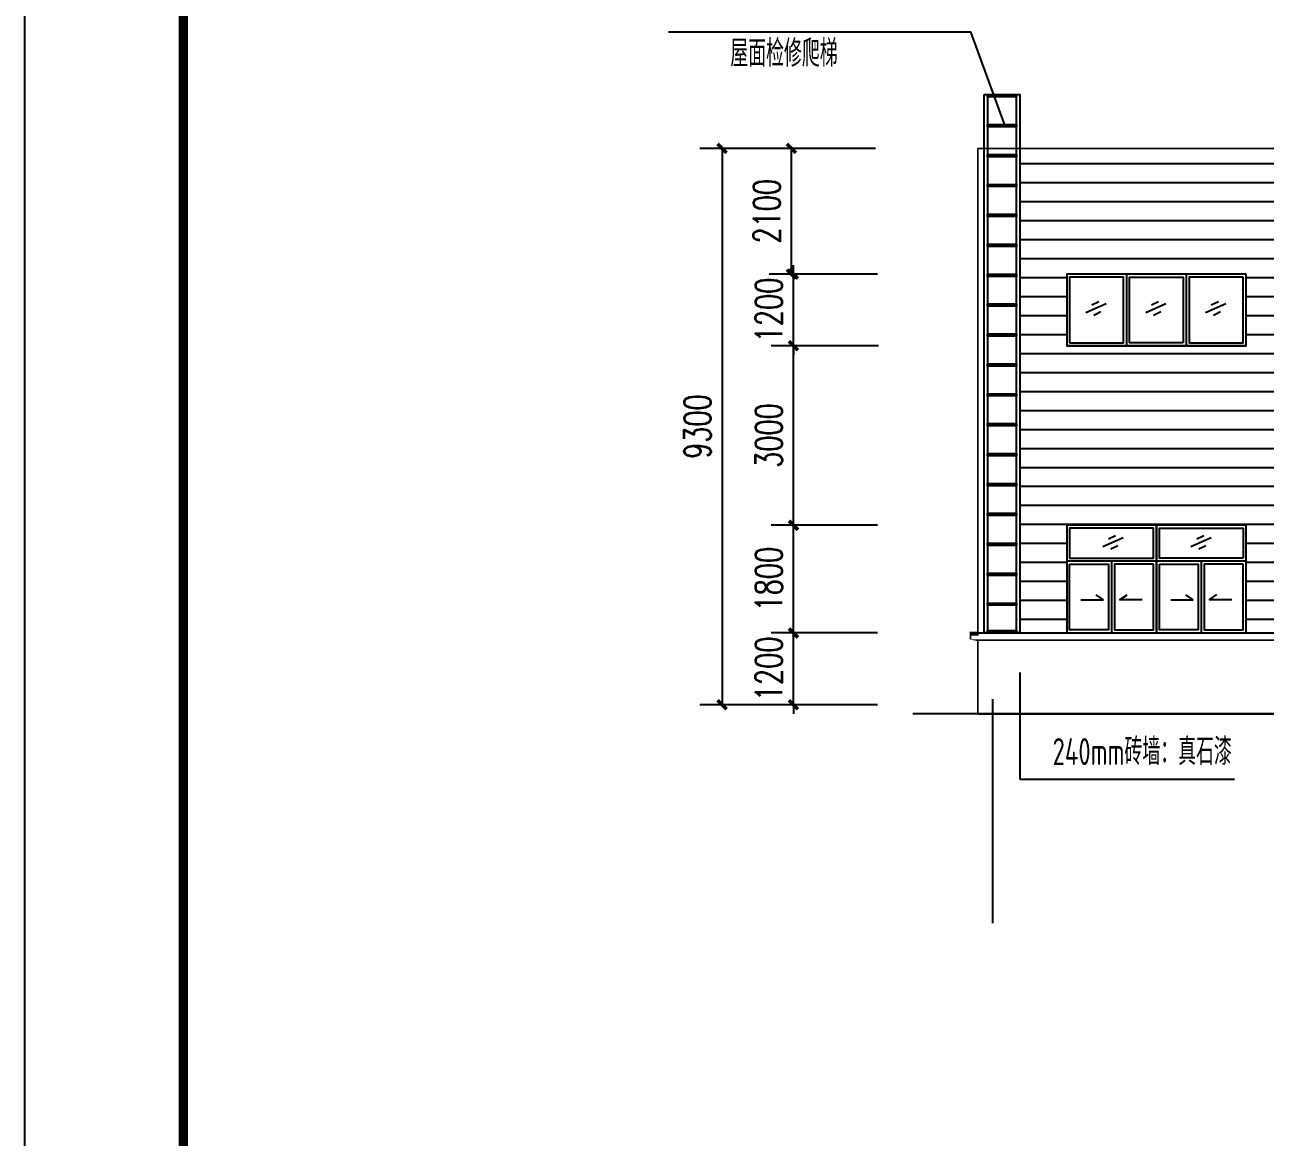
# Model space of a CAD drawing. Extents: x 177291 to 1288761, y 177638 to 322898.
# Drawn here: x 688720 to 709458, y 270525 to 289123 of the extents above; entities that cross this region are included whole.
import ezdxf
from ezdxf.enums import TextEntityAlignment as Align

# ---------------------------------------------------------------- set-up
doc = ezdxf.new("R2010")
doc.units = 0
doc.header["$LTSCALE"] = 1000
for name, color, linetype in [('AXIS', 3, 'Continuous'), ('PUB_DIM', 3, 'Continuous'), ('PUB_TEXT', 7, 'Continuous'), ('PUB_TITLE', 4, 'Continuous'), ('TEXT', 7, 'Continuous')]:
    doc.layers.add(name, color=color, linetype=linetype)
doc.styles.add('_TCH_DIM_T3', font='SIMPLEX', dxfattribs={"width": 0.7058823529411765, "bigfont": 'GBCBIG'})
doc.styles.add('C', font='tssdeng.shx', dxfattribs={"height": 3, "bigfont": 'tssdchn.shx'})
doc.dimstyles.new('_TCH_ARCH&&150', dxfattribs={"dimtxt": 446.25, "dimasz": 150, "dimexe": 375, "dimexo": 450, "dimgap": 189.375, "dimtad": 1, "dimdec": 0, "dimzin": 0, "dimdsep": 46, "dimtxsty": '_TCH_DIM_T3', "dimblk": 'ARCHTICK', "dimcen": 0.09, "dimclrd": 3, "dimclre": 3, "dimclrt": 7, "dimazin": 2, "dimtfac": 1, "dimtdec": 0, "dimtix": 1, "dimtmove": 2, "dimatfit": 3, "dimfxl": 1, "dimtolj": 1, "dimtzin": 0, "dimarcsym": 0})

# ---------------------------------------------------------------- blocks, each defined once
blk = doc.blocks.new('A$C5AE57A66')
at = {"color": 2}
for points in [[(-0.0008915122598409653, 9000.000935267366), (59.0210630488582, 9000.000935267366), (59.0210630488582, 0.0009352673660032451), (-0.0008915122598409653, 0.0009352673660032451)], [(59.0210630488582, 9000.000935267366), (540.9771539266221, 9000.000935267366), (540.9771539266221, 8961.688499149866), (59.0210630488582, 8961.688499149866)], [(540.9771539266221, 9000.000935267366), (599.9991084877402, 9000.000935267366), (599.9991084877402, 0.0009352673660032451), (540.9771539266221, 0.0009352673660032451)], [(59.0210630488582, 8500.000935267366), (540.9771539266221, 8500.000935267366), (540.9771539266221, 8461.688499149866), (59.0210630488582, 8461.688499149866)], [(59.0210630488582, 8000.000935267366), (540.9771539266221, 8000.000935267366), (540.9771539266221, 7961.688499149866), (59.0210630488582, 7961.688499149866)], [(59.0210630488582, 7500.000935267366), (540.9771539266221, 7500.000935267366), (540.9771539266221, 7461.688499149866), (59.0210630488582, 7461.688499149866)], [(59.0210630488582, 7000.000935267366), (540.9771539266221, 7000.000935267366), (540.9771539266221, 6961.688499149866), (59.0210630488582, 6961.688499149866)], [(59.0210630488582, 6500.000935267366), (540.9771539266221, 6500.000935267366), (540.9771539266221, 6461.688499149866), (59.0210630488582, 6461.688499149866)], [(59.0210630488582, 6000.000935267366), (540.9771539266221, 6000.000935267366), (540.9771539266221, 5961.688499149866), (59.0210630488582, 5961.688499149866)], [(59.0210630488582, 5500.000935267366), (540.9771539266221, 5500.000935267366), (540.9771539266221, 5461.688499149866), (59.0210630488582, 5461.688499149866)], [(59.0210630488582, 5000.000935267366), (540.9771539266221, 5000.000935267366), (540.9771539266221, 4961.688499149866), (59.0210630488582, 4961.688499149866)], [(59.0210630488582, 4500.000935267366), (540.9771539266221, 4500.000935267366), (540.9771539266221, 4461.688499149866), (59.0210630488582, 4461.688499149866)], [(59.0210630488582, 4000.000935267366), (540.9771539266221, 4000.000935267366), (540.9771539266221, 3961.688499149866), (59.0210630488582, 3961.688499149866)], [(59.0210630488582, 3500.000935267366), (540.9771539266221, 3500.000935267366), (540.9771539266221, 3461.688499149866), (59.0210630488582, 3461.688499149866)], [(59.0210630488582, 3000.000935267366), (540.9771539266221, 3000.000935267366), (540.9771539266221, 2961.688499149866), (59.0210630488582, 2961.688499149866)], [(59.0210630488582, 2500.000935267366), (540.9771539266221, 2500.000935267366), (540.9771539266221, 2461.688499149866), (59.0210630488582, 2461.688499149866)], [(59.0210630488582, 2000.000935267366), (540.9771539266221, 2000.000935267366), (540.9771539266221, 1961.688499149866), (59.0210630488582, 1961.688499149866)], [(59.0210630488582, 1500.000935267366), (540.9771539266221, 1500.000935267366), (540.9771539266221, 1461.688499149866), (59.0210630488582, 1461.688499149866)], [(59.0210630488582, 1000.000935267366), (540.9771539266221, 1000.000935267366), (540.9771539266221, 961.6884991498664), (59.0210630488582, 961.6884991498664)], [(59.0210630488582, 500.000935267366), (540.9771539266221, 500.000935267366), (540.9771539266221, 461.6884991498664), (59.0210630488582, 461.6884991498664)], [(59.0210630488582, 38.3133713848656), (540.9771539266221, 38.3133713848656), (540.9771539266221, 0.0009352673660032451), (59.0210630488582, 0.0009352673660032451)]]:
    blk.add_lwpolyline(points, close=True, dxfattribs=at)
blk = doc.blocks.new('_ArchTick')
at = {"color": 0, "linetype": 'ByBlock', "const_width": 0.4}
blk.add_lwpolyline([(-0.5, -0.5), (0.5, 0.5)], dxfattribs=at)
blk = doc.blocks.new('*D510')
at = {"layer": 'Defpoints', "color": 0, "transparency": 16777216}
for p in [(701570.8726486062, 278955.7784630656), (703427.422473254, 278955.7784630656), (703427.422473254, 277755.6992924268)]:
    blk.add_point(p, dxfattribs=at)
at = {"layer": 'PUB_DIM', "color": 3, "lineweight": -2, "transparency": 16777216}
for p, q in [((702977.422473254, 278955.7784630656), (701195.8726486062, 278955.7784630656)), ((701570.8726486062, 278955.7784630656), (701570.8726486062, 279105.7784630656)), ((701570.8726486062, 277755.6992924268), (701570.8726486062, 278955.7784630656)), ((702977.422473254, 277755.6992924268), (701195.8726486062, 277755.6992924268)), ((701570.8726486062, 277755.6992924268), (701570.8726486062, 277605.6992924268))]:
    blk.add_line(p, q, dxfattribs=at)
at = {"layer": 'PUB_DIM', "color": 3, "lineweight": -2, "transparency": 16777216, "xscale": 150, "yscale": 150, "zscale": 150}
for p, rotation in [((701570.8726486062, 278955.7784630656), 270), ((701570.8726486062, 277755.6992924268), 90)]:
    blk.add_blockref('_ArchTick', p, dxfattribs=dict(at, rotation=rotation))
at = {"layer": 'PUB_DIM', "color": 7, "transparency": 16777216, "insert": (701158.3726486061, 278355.7388777463), "char_height": 446.25, "attachment_point": 5, "rotation": 90, "style": '_TCH_DIM_T3'}
blk.add_mtext('\\A1;1200', dxfattribs=at)
blk = doc.blocks.new('*D511')
at = {"layer": 'Defpoints', "color": 0, "transparency": 16777216}
for p in [(701570.8726486062, 280755.7784630657), (703427.422473254, 280755.7784630657), (703427.422473254, 278955.7784630656)]:
    blk.add_point(p, dxfattribs=at)
at = {"layer": 'PUB_DIM', "color": 3, "lineweight": -2, "transparency": 16777216}
for p, q in [((702977.422473254, 280755.7784630657), (701195.8726486062, 280755.7784630657)), ((701570.8726486062, 278955.7784630656), (701570.8726486062, 280755.7784630657)), ((702977.422473254, 278955.7784630656), (701195.8726486062, 278955.7784630656))]:
    blk.add_line(p, q, dxfattribs=at)
at = {"layer": 'PUB_DIM', "color": 3, "lineweight": -2, "transparency": 16777216, "xscale": 150, "yscale": 150, "zscale": 150}
for p, rotation in [((701570.8726486062, 280755.7784630657), 90), ((701570.8726486062, 278955.7784630656), 270)]:
    blk.add_blockref('_ArchTick', p, dxfattribs=dict(at, rotation=rotation))
at = {"layer": 'PUB_DIM', "color": 7, "transparency": 16777216, "insert": (701158.3726486061, 279855.7784630657), "char_height": 446.25, "attachment_point": 5, "rotation": 90, "style": '_TCH_DIM_T3'}
blk.add_mtext('\\A1;1800', dxfattribs=at)
blk = doc.blocks.new('*D512')
at = {"layer": 'Defpoints', "color": 0, "transparency": 16777216}
for p in [(701570.8726486062, 283755.6992924208), (703443.70405349, 283755.6992924208, -3.967477848994649), (703427.422473254, 280755.7784630657)]:
    blk.add_point(p, dxfattribs=at)
at = {"layer": 'PUB_DIM', "color": 3, "lineweight": -2, "transparency": 16777216}
for p, q in [((702993.70405349, 283755.6992924208), (701195.8726486062, 283755.6992924208)), ((701570.8726486062, 280755.7784630657), (701570.8726486062, 283755.6992924208)), ((702977.422473254, 280755.7784630657), (701195.8726486062, 280755.7784630657))]:
    blk.add_line(p, q, dxfattribs=at)
at = {"layer": 'PUB_DIM', "color": 3, "lineweight": -2, "transparency": 16777216, "xscale": 150, "yscale": 150, "zscale": 150}
for p, rotation in [((701570.8726486062, 283755.6992924208), 90), ((701570.8726486062, 280755.7784630657), 270)]:
    blk.add_blockref('_ArchTick', p, dxfattribs=dict(at, rotation=rotation))
at = {"layer": 'PUB_DIM', "color": 7, "transparency": 16777216, "insert": (701158.3726486061, 282255.7388777433), "char_height": 446.25, "attachment_point": 5, "rotation": 90, "style": '_TCH_DIM_T3'}
blk.add_mtext('\\A1;3000', dxfattribs=at)
blk = doc.blocks.new('*D513')
at = {"layer": 'Defpoints', "color": 0, "transparency": 16777216}
for p in [(701570.8726486062, 284955.6984679943), (703427.422473254, 284955.6984679943), (703443.70405349, 283755.6992924208, -3.967477848994649)]:
    blk.add_point(p, dxfattribs=at)
at = {"layer": 'PUB_DIM', "color": 3, "lineweight": -2, "transparency": 16777216}
for p, q in [((702977.422473254, 284955.6984679943), (701195.8726486062, 284955.6984679943)), ((701570.8726486062, 284955.6984679943), (701570.8726486062, 285105.6984679943)), ((701570.8726486062, 283755.6992924208), (701570.8726486062, 284955.6984679943)), ((702993.70405349, 283755.6992924208), (701195.8726486062, 283755.6992924208)), ((701570.8726486062, 283755.6992924208), (701570.8726486062, 283605.6992924208))]:
    blk.add_line(p, q, dxfattribs=at)
at = {"layer": 'PUB_DIM', "color": 3, "lineweight": -2, "transparency": 16777216, "xscale": 150, "yscale": 150, "zscale": 150}
for p, rotation in [((701570.8726486062, 284955.6984679943), 270), ((701570.8726486062, 283755.6992924208), 90)]:
    blk.add_blockref('_ArchTick', p, dxfattribs=dict(at, rotation=rotation))
at = {"layer": 'PUB_DIM', "color": 7, "transparency": 16777216, "insert": (701158.3726486061, 284355.6988802077), "char_height": 446.25, "attachment_point": 5, "rotation": 90, "style": '_TCH_DIM_T3'}
blk.add_mtext('\\A1;1200', dxfattribs=at)
blk = doc.blocks.new('*D514')
at = {"layer": 'Defpoints', "color": 0, "transparency": 16777216}
for p in [(701537.5791865974, 287055.6192973494), (703394.1290112452, 287055.6192973494), (703427.422473254, 284955.6984679943)]:
    blk.add_point(p, dxfattribs=at)
at = {"layer": 'PUB_DIM', "color": 3, "lineweight": -2, "transparency": 16777216}
for p, q in [((702944.1290112452, 287055.6192973494), (701162.5791865974, 287055.6192973494)), ((701537.5791865974, 284955.6984679943), (701537.5791865974, 287055.6192973494)), ((702977.422473254, 284955.6984679943), (701162.5791865974, 284955.6984679943))]:
    blk.add_line(p, q, dxfattribs=at)
at = {"layer": 'PUB_DIM', "color": 3, "lineweight": -2, "transparency": 16777216, "xscale": 150, "yscale": 150, "zscale": 150}
for p, rotation in [((701537.5791865974, 287055.6192973494), 90), ((701537.5791865974, 284955.6984679943), 270)]:
    blk.add_blockref('_ArchTick', p, dxfattribs=dict(at, rotation=rotation))
at = {"layer": 'PUB_DIM', "color": 7, "transparency": 16777216, "insert": (701125.0791865973, 286005.658882672), "char_height": 446.25, "attachment_point": 5, "rotation": 90, "style": '_TCH_DIM_T3'}
blk.add_mtext('\\A1;2100', dxfattribs=at)
blk = doc.blocks.new('*D515')
at = {"layer": 'Defpoints', "color": 0, "transparency": 16777216}
for p in [(703394.1290112452, 287055.6192973494), (700378.8302246553, 277755.6992924268), (703427.422473254, 277755.6992924268)]:
    blk.add_point(p, dxfattribs=at)
at = {"layer": 'PUB_DIM', "color": 3, "lineweight": -2, "transparency": 16777216}
for p, q in [((702944.1290112452, 287055.6192973494), (700003.8302246553, 287055.6192973494)), ((700378.8302246553, 287055.6192973494), (700378.8302246553, 277755.6992924268)), ((702977.422473254, 277755.6992924268), (700003.8302246553, 277755.6992924268))]:
    blk.add_line(p, q, dxfattribs=at)
at = {"layer": 'PUB_DIM', "color": 3, "lineweight": -2, "transparency": 16777216, "xscale": 150, "yscale": 150, "zscale": 150}
for p, rotation in [((700378.8302246553, 287055.6192973494), 90), ((700378.8302246553, 277755.6992924268), 270)]:
    blk.add_blockref('_ArchTick', p, dxfattribs=dict(at, rotation=rotation))
at = {"layer": 'PUB_DIM', "color": 7, "transparency": 16777216, "insert": (699966.3302246552, 282405.6592948882), "char_height": 446.25, "attachment_point": 5, "rotation": 90, "style": '_TCH_DIM_T3'}
blk.add_mtext('\\A1;9300', dxfattribs=at)

msp = doc.modelspace()

# ---------------------------------------------------------------- hatches: boundary and pattern name
at = {"true_color": 0xc7c8ca}
h = msp.add_hatch(dxfattribs=at)
h.set_pattern_fill('ANSI31', color=9, scale=200, angle=315)
h.set_pattern_definition([(0, (-45104.0398347606, -4660.903923935082), (8.526512829121202e-14, 317.4999999999999), [])])
h.paths.add_polyline_path([(722639.0395541083, 287055.5442567431), (705357.5998977309, 287055.6203245505), (705357.5998977309, 278955.6992924297), (706139.0245541313, 278955.6992924333), (706139.0245541334, 280755.6201218487), (709139.0545541327, 280755.6201218457), (709139.0545541306, 278955.6992924467), (712139.0245541311, 278955.6992924602), (712139.0245541332, 280755.6201218487), (715139.0545541325, 280755.6201218457), (715139.0545541304, 278955.6992924737), (715789.0400915195, 278955.6992924766), (718139.0245541311, 278955.672131928), (718139.0245541332, 280755.6201218487), (721139.0545541325, 280755.6201218457), (721139.0545541304, 278955.6374583113), (722639.0395541238, 278955.6201218496)])
h.paths.add_polyline_path([(712139.0545541315, 284955.6984679995), (715139.0545541315, 284955.6984680046), (715139.0545541336, 283755.6984680046), (712139.0545541336, 283755.6984679995)], flags=16)
h.paths.add_polyline_path([(712188.9945541339, 283805.6984679995), (712188.9926028671, 284905.6888558985), (713089.0526028667, 284905.6888559), (713089.0545541334, 283805.6984680011)], flags=0)
h.paths.add_polyline_path([(713189.0545541334, 283805.6984680013), (713189.0526028667, 284905.6888559002), (714089.0539748179, 284905.6888559018), (714089.0559260846, 283805.6984680028)], flags=0)
h.paths.add_polyline_path([(714189.3652102759, 283805.6864056284), (714189.358067417, 284905.6864055773), (715089.4110244686, 284905.7238633851), (715089.4181673274, 283805.7238634363)], flags=0)
h.paths.add_polyline_path([(709139.0545541332, 283755.6984679943), (706139.0545541332, 283755.6984679892), (706139.0545541311, 284955.6984679892), (709139.0545541311, 284955.6984679943)], flags=16)
h.paths.add_polyline_path([(709089.4181673271, 283805.723863426), (708189.3652102756, 283805.686405618), (708189.3580674168, 284905.6864055669), (709089.4110244683, 284905.7238633748)], flags=0)
h.paths.add_polyline_path([(708089.0559260843, 283805.6984679925), (707189.0545541332, 283805.698467991), (707189.0526028664, 284905.6888558899), (708089.0539748175, 284905.6888558914)], flags=0)
h.paths.add_polyline_path([(707089.0545541332, 283805.6984679908), (706188.9945541336, 283805.6984679893), (706188.9926028668, 284905.6888558881), (707089.0526028664, 284905.6888558897)], flags=0)
h.paths.add_polyline_path([(718131.3958375604, 284955.6984680102), (721131.3958375604, 284955.6984680154), (721131.3958375625, 283755.6984680154), (718131.3958375625, 283755.6984680102)], flags=16)
h.paths.add_polyline_path([(718181.3358375628, 283805.6984680103), (718181.333886296, 284905.6888559092), (719081.3938862956, 284905.6888559108), (719081.3958375624, 283805.6984680119)], flags=0)
h.paths.add_polyline_path([(719181.3958375624, 283805.698468012), (719181.3938862956, 284905.688855911), (720081.3952582468, 284905.6888559125), (720081.3972095136, 283805.6984680136)], flags=0)
h.paths.add_polyline_path([(720181.7064937048, 283805.6864056391), (720181.699350846, 284905.686405588), (721081.7523078976, 284905.7238633959), (721081.7594507564, 283805.7238634471)], flags=0)

# ---------------------------------------------------------------- linework, layer by layer
for p, q in [((707139.0545541311, 284955.6984679908), (707139.0545541332, 283755.6984679909)), ((708139.0395541315, 284955.6984679926), (708139.0545541332, 283755.6984679926)), ((706799.3388159788, 284458.1049253588), (706461.026964512, 284305.4955817464)), ((706674.7117493467, 284490.1528062412), (706557.0486690449, 284433.0902229633)), ((706710.9107061276, 284322.2527428562), (706593.2476258257, 284265.1901595783)), ((707799.3877594704, 284458.1049253606), (707461.0759080034, 284305.4955817481)), ((707674.7606928383, 284490.1528062429), (707557.0976125363, 284433.0902229651)), ((707710.9596496192, 284322.2527428579), (707593.2965693172, 284265.1901595801)), ((708799.719016571, 284458.1212039408), (708461.407165104, 284305.5118603283)), ((708675.0919499388, 284490.1690848231), (708557.428869637, 284433.1065015452)), ((708711.2909067197, 284322.2690214381), (708593.6278264178, 284265.2064381603)), ((709139.0545541332, 283755.6984679943), (706138.9945541336, 283755.6984679892)), ((706957.5758149781, 280579.9409231607), (706839.9127346759, 280522.8783398832)), ((707639.0095541333, 280755.6201218472), (707639.0095541312, 278955.6201218472)), ((707639.039554131, 278955.6201218472), (707639.0395541331, 280755.6201218472)), ((708430.528463418, 280579.9572017377), (708312.8653831158, 280522.8946184603)), ((707082.20288161, 280547.8930422781), (706743.8910301428, 280395.2836986665)), ((706993.7747717586, 280412.0408597757), (706876.1116914565, 280354.9782764981)), ((708555.1555300499, 280547.9093208551), (708216.8436785827, 280395.2999772436)), ((708466.7274201985, 280412.0571383527), (708349.0643398964, 280354.9945550752)), ((709139.054554132, 280155.6201218457), (706138.9645541331, 280155.6201218487)), ((706889.0020541325, 280155.620121848), (706889.0020541311, 278955.620121848)), ((708388.9532805216, 280155.805709347), (708389.250230172, 278955.8057460882)), ((706754.9950050355, 279510.9138666617), (706630.1592714664, 279595.358946424)), ((707023.0691032263, 279510.9138666614), (707147.9048367956, 279595.3589464235)), ((708255.0457732792, 279511.0662979305), (708130.189146918, 279595.4804835009)), ((708523.1198632622, 279511.132635022), (708647.934696395, 279595.6086038049)), ((706378.3039722776, 279510.9138666621), (706754.9950050355, 279510.9138666617)), ((707399.7601359843, 279510.9138666611), (707023.0691032263, 279510.9138666614)), ((707878.3547520547, 279510.9730827051), (708255.0457732792, 279511.0662979305)), ((708899.8108844867, 279511.2258502475), (708523.1198632622, 279511.132635022)), ((722638.0395541268, 277605.6201218496), (704652.6982536472, 277605.6992924266)), ((704652.6982536472, 277605.6992924266), (722638.0395541268, 277605.6201218496)), ((722638.0395541259, 277605.6201218496), (704652.6982536477, 277605.6992924268)), ((722638.0395541259, 277605.6201218498), (704652.6982536472, 277605.6992924266))]:
    msp.add_line(p, q)
at = {"const_width": 30}
for points in [[(704652.69825363, 287055.62342732), (704652.6982536453, 278955.6992924267), (704532.6982536453, 278955.6992924265), (704532.6982536456, 278835.6992924265), (704652.6982536456, 278835.6992924267), (704652.6985836502, 277605.6992924259)], [(722639.0395541083, 287055.5442567431), (704652.69825363, 287055.62342732)], [(704652.6982536453, 278955.6992924266), (715789.0400915195, 278955.6992924766)], [(715789.0400915197, 278835.6992924766), (704652.6982536456, 278835.6992924266)], [(703561.6241553222, 277605.6992924267), (723518.6594174377, 277605.6201218496)]]:
    msp.add_lwpolyline(points, dxfattribs=at)
for points in [[(709139.0545541311, 284955.6984679943), (706139.0545541311, 284955.6984679892), (706139.0545541332, 283755.6984679892), (709139.0545541332, 283755.6984679943)], [(709139.0545541327, 280755.6201218457), (706139.0245541334, 280755.6201218487), (706139.0245541313, 278955.6201218487), (709139.0545541306, 278955.6201218457)], [(706188.9645541332, 280205.6201218486), (707589.039554132, 280205.6201218473), (707589.0376028676, 280705.6105097462), (706188.9626028688, 280705.6105097476)], [(709089.1145541318, 280205.6201218458), (707689.039554133, 280205.6201218471), (707689.0415053983, 280705.6105097461), (709089.1165053971, 280705.6105097447)], [(706188.9645541331, 280105.6201218486), (706839.0320541319, 280105.620121848), (706839.0320541305, 279005.620121848), (706188.9645541317, 279005.6201218486)], [(707589.0395541319, 280105.6201218473), (706938.9720541332, 280105.6201218479), (706938.9720541318, 279005.6201218479), (707589.0395541305, 279005.6201218473)], [(707688.928174858, 280105.6324809687), (708338.9956549531, 280105.7933453995), (708339.2678587991, 279005.793379079), (707689.200378704, 279005.6325146482)], [(709089.0031319896, 280105.978940787), (708438.9356518944, 280105.8180763562), (708439.2078557404, 279005.8181100357), (709089.2753358356, 279005.9789744665)]]:
    msp.add_lwpolyline(points, close=True)
at = {"color": 3}
for points in [[(706188.9945541336, 283805.6984679893), (707089.0545541332, 283805.6984679908), (707089.0526028664, 284905.6888558897), (706188.9926028668, 284905.6888558881)], [(708089.0559260843, 283805.6984679925), (707189.0545541332, 283805.698467991), (707189.0526028664, 284905.6888558899), (708089.0539748175, 284905.6888558914)], [(709089.4110244683, 284905.7238633748), (708189.3580674168, 284905.6864055669), (708189.3652102756, 283805.686405618), (709089.4181673271, 283805.723863426)]]:
    msp.add_lwpolyline(points, close=True, dxfattribs=at)
at = {"layer": 'AXIS'}
for p, q in [((699479.390591368, 289005.4282583854), (704538.9989406627, 289005.4282583855)), ((705115.1623171384, 287417.3287271881), (704538.9989406627, 289005.4282583855)), ((704896.3505356532, 277849.9952369126), (704896.3505356532, 274105.0154548508))]:
    msp.add_line(p, q, dxfattribs=at)
at = {"layer": 'AXIS', "linetype": 'ByBlock'}
for p, q in [((705353.2841998537, 278296.7207825162), (705353.2841998537, 276511.1528275465)), ((705353.2841998537, 276511.1528275465), (708942.1961354346, 276511.1528275466))]:
    msp.add_line(p, q, dxfattribs=at)
at = {"layer": 'PUB_TITLE'}
msp.add_lwpolyline([(688720.4179525012, 314928.3444236923), (777917.7929605013, 314928.3444236923), (777917.7929605013, 251928.0581516923), (688720.4179525012, 251928.0581516923)], close=True, dxfattribs=at)
at = {"layer": 'PUB_TITLE', "const_width": 159.091632}
msp.add_lwpolyline([(691371.9451525012, 252988.6690316923), (691371.9451525012, 313867.7335436923), (776857.1820805012, 313867.7335436923), (776857.1820805012, 252988.6690316923)], close=True, dxfattribs=at)

# ---------------------------------------------------------------- block references
msp.add_blockref('A$C5AE57A66', (704757.6007892431, 278955.6210570377))

# ---------------------------------------------------------------- texts
at = {"layer": 'PUB_TEXT', "style": 'C', "width": 0.7}
msp.add_text('240mm砖墙：真石漆', height=450, dxfattribs=at).set_placement((708900.531307364, 276612.7379195289), align=Align.BOTTOM_RIGHT)
at = {"layer": 'TEXT', "style": 'C', "width": 0.7}
msp.add_text('屋面检修爬梯', height=450.0000000374999, dxfattribs=at).set_placement((700514.7402594573, 288420.8565601743))

# ---------------------------------------------------------------- dimensions: what is measured, and where the dimension line sits
at = {"layer": 'PUB_DIM'}
for base, p1, p2, picture, middle in [((700378.8302246553, 277755.6992924268), (703394.1290112452, 287055.6192973494), (703427.422473254, 277755.6992924268), '*D515', (699966.3302246552, 282405.6592948882)), ((701537.5791865974, 287055.6192973494), (703427.422473254, 284955.6984679943), (703394.1290112452, 287055.6192973494), '*D514', (701125.0791865973, 286005.658882672)), ((701570.8726486062, 284955.6984679943), (703443.70405349, 283755.6992924208, -3.967477848994649), (703427.422473254, 284955.6984679943), '*D513', (701158.3726486061, 284355.6988802077)), ((701570.8726486062, 283755.6992924208), (703427.422473254, 280755.7784630657), (703443.70405349, 283755.6992924208, -3.967477848994649), '*D512', (701158.3726486061, 282255.7388777433)), ((701570.8726486062, 280755.7784630657), (703427.422473254, 278955.7784630656), (703427.422473254, 280755.7784630657), '*D511', (701158.3726486061, 279855.7784630657)), ((701570.8726486062, 278955.7784630656), (703427.422473254, 277755.6992924268), (703427.422473254, 278955.7784630656), '*D510', (701158.3726486061, 278355.7388777463))]:
    dim = msp.add_linear_dim(base=base, p1=p1, p2=p2, angle=90, dimstyle='_TCH_ARCH&&150', dxfattribs=at)
    dim.commit()
    dim.dimension.update_dxf_attribs({"geometry": picture, "text_midpoint": middle})

doc.saveas('drawing.dxf')
